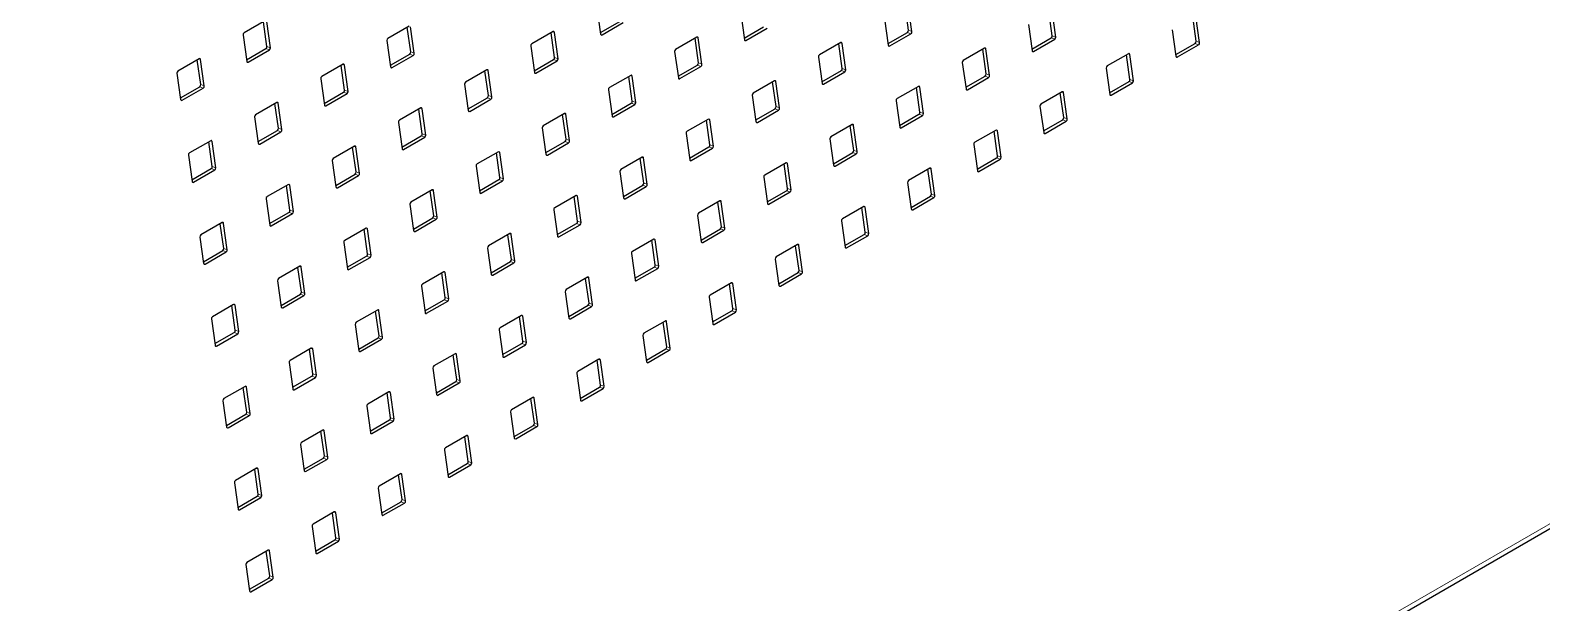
# Model space of a CAD drawing. Header units: millimetres. Extents: x -218071 to -203542, y 15363 to 51382.
# Drawn here: x -216897.22 to -216852, y 51062.13 to 51079.26 of the extents above; entities that cross this region are included whole.
import ezdxf

# ---------------------------------------------------------------- set-up
doc = ezdxf.new("R2010")
doc.units = ezdxf.units.MM
doc.header["$LTSCALE"] = 4
doc.layers.add('TPF-EQUIPEMENT', color=7, linetype='Continuous')

msp = doc.modelspace()

# ---------------------------------------------------------------- linework, layer by layer
at = {"layer": 'TPF-EQUIPEMENT', "color": 7, "linetype": 'Continuous', "lineweight": 25}
for p, q in [((-216938.551, 51014.255), (-216801.231, 51093.509)), ((-216880.265, 51079.93), (-216880.154, 51079.143)), ((-216870.944, 51079.26), (-216871.048, 51079.999)), ((-216870.84, 51079.221), (-216870.95, 51080.008)), ((-216890.186, 51079.549), (-216890.822, 51079.181)), ((-216890.139, 51078.777), (-216890.242, 51079.516)), ((-216890.034, 51078.738), (-216890.145, 51079.525)), ((-216880.161, 51079.191), (-216879.581, 51079.526)), ((-216880.113, 51079.119), (-216879.476, 51079.487)), ((-216875.961, 51079.765), (-216875.85, 51078.978)), ((-216871.657, 51079.6), (-216871.547, 51078.813)), ((-216867.354, 51079.435), (-216867.243, 51078.648)), ((-216866.641, 51079.095), (-216866.744, 51079.834)), ((-216866.536, 51079.056), (-216866.647, 51079.844)), ((-216862.337, 51078.93), (-216862.441, 51079.67)), ((-216862.233, 51078.891), (-216862.343, 51079.679)), ((-216890.852, 51079.117), (-216890.741, 51078.33)), ((-216885.882, 51079.384), (-216886.519, 51079.017)), ((-216885.835, 51078.612), (-216885.939, 51079.351)), ((-216885.73, 51078.573), (-216885.841, 51079.36)), ((-216881.579, 51079.219), (-216882.215, 51078.852)), ((-216881.531, 51078.447), (-216881.635, 51079.186)), ((-216881.427, 51078.408), (-216881.537, 51079.196)), ((-216877.275, 51079.054), (-216877.912, 51078.687)), ((-216877.228, 51078.282), (-216877.331, 51079.022)), ((-216877.123, 51078.243), (-216877.234, 51079.031)), ((-216875.857, 51079.026), (-216875.277, 51079.361)), ((-216875.809, 51078.954), (-216875.173, 51079.322)), ((-216871.554, 51078.861), (-216870.973, 51079.196)), ((-216871.505, 51078.789), (-216870.869, 51079.157)), ((-216867.25, 51078.696), (-216866.67, 51079.031)), ((-216867.202, 51078.624), (-216866.565, 51078.992)), ((-216863.05, 51079.271), (-216862.94, 51078.483)), ((-216890.748, 51078.378), (-216890.168, 51078.713)), ((-216890.7, 51078.306), (-216890.063, 51078.674)), ((-216886.548, 51078.952), (-216886.438, 51078.165)), ((-216886.444, 51078.213), (-216885.864, 51078.548)), ((-216882.244, 51078.787), (-216882.134, 51078)), ((-216877.941, 51078.623), (-216877.83, 51077.835)), ((-216872.972, 51078.889), (-216873.608, 51078.522)), ((-216872.924, 51078.117), (-216873.028, 51078.857)), ((-216872.82, 51078.078), (-216872.93, 51078.866)), ((-216868.668, 51078.724), (-216869.304, 51078.357)), ((-216868.62, 51077.952), (-216868.724, 51078.692)), ((-216868.516, 51077.913), (-216868.627, 51078.701)), ((-216864.364, 51078.559), (-216865.001, 51078.192)), ((-216864.317, 51077.787), (-216864.421, 51078.527)), ((-216864.212, 51077.748), (-216864.323, 51078.536)), ((-216862.946, 51078.531), (-216862.366, 51078.866)), ((-216862.898, 51078.46), (-216862.262, 51078.827)), ((-216892.166, 51078.406), (-216892.802, 51078.039)), ((-216892.118, 51077.634), (-216892.222, 51078.374)), ((-216892.014, 51077.595), (-216892.124, 51078.383)), ((-216887.862, 51078.241), (-216888.499, 51077.874)), ((-216887.815, 51077.469), (-216887.919, 51078.209)), ((-216887.71, 51077.43), (-216887.821, 51078.218)), ((-216886.396, 51078.141), (-216885.76, 51078.509)), ((-216883.559, 51078.076), (-216884.195, 51077.709)), ((-216882.141, 51078.048), (-216881.561, 51078.383)), ((-216882.092, 51077.977), (-216881.456, 51078.344)), ((-216877.837, 51077.883), (-216877.257, 51078.218)), ((-216877.789, 51077.812), (-216877.152, 51078.179)), ((-216873.637, 51078.458), (-216873.527, 51077.67)), ((-216869.334, 51078.293), (-216869.223, 51077.505)), ((-216865.03, 51078.128), (-216864.92, 51077.34)), ((-216892.832, 51077.975), (-216892.721, 51077.187)), ((-216888.528, 51077.81), (-216888.417, 51077.022)), ((-216884.224, 51077.645), (-216884.114, 51076.857)), ((-216883.511, 51077.304), (-216883.615, 51078.044)), ((-216883.407, 51077.265), (-216883.517, 51078.053)), ((-216879.255, 51077.911), (-216879.892, 51077.544)), ((-216879.208, 51077.139), (-216879.311, 51077.879)), ((-216879.103, 51077.1), (-216879.214, 51077.888)), ((-216874.952, 51077.746), (-216875.588, 51077.379)), ((-216874.904, 51076.974), (-216875.008, 51077.714)), ((-216874.8, 51076.935), (-216874.91, 51077.723)), ((-216873.534, 51077.718), (-216872.953, 51078.053)), ((-216873.485, 51077.647), (-216872.849, 51078.014)), ((-216869.23, 51077.553), (-216868.65, 51077.888)), ((-216869.182, 51077.482), (-216868.545, 51077.849)), ((-216864.926, 51077.388), (-216864.346, 51077.723)), ((-216864.878, 51077.317), (-216864.242, 51077.684)), ((-216892.728, 51077.235), (-216892.148, 51077.57)), ((-216892.68, 51077.164), (-216892.043, 51077.531)), ((-216888.424, 51077.07), (-216887.844, 51077.405)), ((-216888.376, 51076.999), (-216887.74, 51077.366)), ((-216884.121, 51076.905), (-216883.54, 51077.24)), ((-216884.072, 51076.834), (-216883.436, 51077.201)), ((-216879.921, 51077.48), (-216879.81, 51076.692)), ((-216875.617, 51077.315), (-216875.507, 51076.527)), ((-216870.648, 51077.582), (-216871.284, 51077.214)), ((-216870.6, 51076.81), (-216870.704, 51077.549)), ((-216870.496, 51076.771), (-216870.606, 51077.558)), ((-216866.344, 51077.417), (-216866.981, 51077.049)), ((-216866.297, 51076.645), (-216866.401, 51077.384)), ((-216866.192, 51076.606), (-216866.303, 51077.393)), ((-216889.842, 51077.098), (-216890.479, 51076.731)), ((-216889.795, 51076.327), (-216889.898, 51077.066)), ((-216889.69, 51076.288), (-216889.801, 51077.075)), ((-216885.539, 51076.934), (-216886.175, 51076.566)), ((-216885.491, 51076.162), (-216885.595, 51076.901)), ((-216885.387, 51076.123), (-216885.497, 51076.91)), ((-216881.235, 51076.769), (-216881.871, 51076.401)), ((-216881.188, 51075.997), (-216881.291, 51076.736)), ((-216881.083, 51075.958), (-216881.194, 51076.745)), ((-216879.817, 51076.74), (-216879.237, 51077.075)), ((-216879.769, 51076.669), (-216879.132, 51077.036)), ((-216875.513, 51076.575), (-216874.933, 51076.91)), ((-216875.465, 51076.504), (-216874.829, 51076.871)), ((-216871.314, 51077.15), (-216871.203, 51076.362)), ((-216871.21, 51076.411), (-216870.63, 51076.745)), ((-216871.162, 51076.339), (-216870.525, 51076.706)), ((-216867.01, 51076.985), (-216866.899, 51076.198)), ((-216890.508, 51076.667), (-216890.397, 51075.879)), ((-216890.404, 51075.928), (-216889.824, 51076.262)), ((-216886.204, 51076.502), (-216886.094, 51075.714)), ((-216881.901, 51076.337), (-216881.79, 51075.55)), ((-216876.931, 51076.604), (-216877.568, 51076.236)), ((-216876.884, 51075.832), (-216876.988, 51076.571)), ((-216876.779, 51075.793), (-216876.89, 51076.58)), ((-216872.628, 51076.439), (-216873.264, 51076.072)), ((-216872.58, 51075.667), (-216872.684, 51076.406)), ((-216872.476, 51075.628), (-216872.586, 51076.415)), ((-216868.324, 51076.274), (-216868.961, 51075.907)), ((-216866.906, 51076.246), (-216866.326, 51076.581)), ((-216866.858, 51076.174), (-216866.222, 51076.542)), ((-216891.822, 51075.956), (-216892.459, 51075.588)), ((-216891.775, 51075.184), (-216891.878, 51075.923)), ((-216891.67, 51075.145), (-216891.781, 51075.932)), ((-216890.356, 51075.856), (-216889.719, 51076.223)), ((-216886.101, 51075.763), (-216885.52, 51076.097)), ((-216886.052, 51075.691), (-216885.416, 51076.058)), ((-216881.797, 51075.598), (-216881.217, 51075.933)), ((-216881.749, 51075.526), (-216881.112, 51075.894)), ((-216877.597, 51076.172), (-216877.487, 51075.385)), ((-216873.293, 51076.007), (-216873.183, 51075.22)), ((-216868.99, 51075.842), (-216868.879, 51075.055)), ((-216868.277, 51075.502), (-216868.38, 51076.241)), ((-216868.172, 51075.463), (-216868.283, 51076.251)), ((-216892.488, 51075.524), (-216892.377, 51074.737)), ((-216888.184, 51075.359), (-216888.074, 51074.572)), ((-216887.519, 51075.791), (-216888.155, 51075.424)), ((-216887.471, 51075.019), (-216887.575, 51075.758)), ((-216887.367, 51074.98), (-216887.477, 51075.767)), ((-216883.215, 51075.626), (-216883.851, 51075.259)), ((-216883.167, 51074.854), (-216883.271, 51075.594)), ((-216883.063, 51074.815), (-216883.173, 51075.603)), ((-216878.911, 51075.461), (-216879.548, 51075.094)), ((-216878.864, 51074.689), (-216878.968, 51075.429)), ((-216878.759, 51074.65), (-216878.87, 51075.438)), ((-216877.493, 51075.433), (-216876.913, 51075.768)), ((-216877.445, 51075.361), (-216876.809, 51075.729)), ((-216873.19, 51075.268), (-216872.61, 51075.603)), ((-216873.141, 51075.196), (-216872.505, 51075.564)), ((-216868.886, 51075.103), (-216868.306, 51075.438)), ((-216868.838, 51075.032), (-216868.201, 51075.399)), ((-216892.384, 51074.785), (-216891.804, 51075.12)), ((-216892.336, 51074.713), (-216891.699, 51075.081)), ((-216888.08, 51074.62), (-216887.5, 51074.955)), ((-216888.032, 51074.548), (-216887.396, 51074.916)), ((-216883.881, 51075.194), (-216883.77, 51074.407)), ((-216879.577, 51075.03), (-216879.466, 51074.242)), ((-216874.608, 51075.296), (-216875.244, 51074.929)), ((-216874.56, 51074.524), (-216874.664, 51075.264)), ((-216874.456, 51074.485), (-216874.566, 51075.273)), ((-216870.304, 51075.131), (-216870.941, 51074.764)), ((-216870.257, 51074.359), (-216870.36, 51075.099)), ((-216870.152, 51074.32), (-216870.263, 51075.108)), ((-216889.498, 51074.648), (-216890.135, 51074.281)), ((-216889.451, 51073.876), (-216889.555, 51074.616)), ((-216889.346, 51073.837), (-216889.457, 51074.625)), ((-216885.195, 51074.483), (-216885.831, 51074.116)), ((-216885.147, 51073.711), (-216885.251, 51074.451)), ((-216885.043, 51073.672), (-216885.153, 51074.46)), ((-216883.777, 51074.455), (-216883.197, 51074.79)), ((-216883.729, 51074.384), (-216883.092, 51074.751)), ((-216879.473, 51074.29), (-216878.893, 51074.625)), ((-216879.425, 51074.219), (-216878.789, 51074.586)), ((-216875.273, 51074.865), (-216875.163, 51074.077)), ((-216875.17, 51074.125), (-216874.589, 51074.46)), ((-216870.97, 51074.7), (-216870.859, 51073.912)), ((-216890.164, 51074.217), (-216890.054, 51073.429)), ((-216885.86, 51074.052), (-216885.75, 51073.264)), ((-216880.891, 51074.318), (-216881.528, 51073.951)), ((-216880.844, 51073.546), (-216880.947, 51074.286)), ((-216880.739, 51073.507), (-216880.85, 51074.295)), ((-216876.588, 51074.153), (-216877.224, 51073.786)), ((-216876.54, 51073.382), (-216876.644, 51074.121)), ((-216876.436, 51073.343), (-216876.546, 51074.13)), ((-216875.121, 51074.054), (-216874.485, 51074.421)), ((-216870.866, 51073.96), (-216870.286, 51074.295)), ((-216870.818, 51073.889), (-216870.181, 51074.256)), ((-216890.06, 51073.477), (-216889.48, 51073.812)), ((-216890.012, 51073.406), (-216889.376, 51073.773)), ((-216885.757, 51073.312), (-216885.177, 51073.647)), ((-216885.708, 51073.241), (-216885.072, 51073.608)), ((-216881.557, 51073.887), (-216881.446, 51073.099)), ((-216877.253, 51073.722), (-216877.143, 51072.934)), ((-216872.95, 51073.557), (-216872.839, 51072.769)), ((-216872.284, 51073.989), (-216872.92, 51073.621)), ((-216872.236, 51073.217), (-216872.34, 51073.956)), ((-216872.132, 51073.178), (-216872.243, 51073.965)), ((-216891.478, 51073.505), (-216892.115, 51073.138)), ((-216891.431, 51072.734), (-216891.535, 51073.473)), ((-216891.326, 51072.695), (-216891.437, 51073.482)), ((-216887.175, 51073.341), (-216887.811, 51072.973)), ((-216887.127, 51072.569), (-216887.231, 51073.308)), ((-216887.023, 51072.53), (-216887.133, 51073.317)), ((-216882.871, 51073.176), (-216883.508, 51072.808)), ((-216882.824, 51072.404), (-216882.927, 51073.143)), ((-216882.719, 51072.365), (-216882.83, 51073.152)), ((-216881.453, 51073.147), (-216880.873, 51073.482)), ((-216881.405, 51073.076), (-216880.768, 51073.443)), ((-216877.149, 51072.983), (-216876.569, 51073.317)), ((-216877.101, 51072.911), (-216876.465, 51073.278)), ((-216872.846, 51072.818), (-216872.266, 51073.152)), ((-216872.798, 51072.746), (-216872.161, 51073.113)), ((-216892.144, 51073.074), (-216892.033, 51072.286)), ((-216892.04, 51072.335), (-216891.46, 51072.669)), ((-216887.84, 51072.909), (-216887.73, 51072.122)), ((-216883.537, 51072.744), (-216883.426, 51071.957)), ((-216878.568, 51073.011), (-216879.204, 51072.643)), ((-216878.52, 51072.239), (-216878.624, 51072.978)), ((-216878.416, 51072.2), (-216878.526, 51072.987)), ((-216874.264, 51072.846), (-216874.9, 51072.479)), ((-216874.216, 51072.074), (-216874.32, 51072.813)), ((-216874.112, 51072.035), (-216874.222, 51072.822)), ((-216891.992, 51072.263), (-216891.356, 51072.63)), ((-216889.155, 51072.198), (-216889.791, 51071.831)), ((-216887.737, 51072.17), (-216887.156, 51072.504)), ((-216887.688, 51072.098), (-216887.052, 51072.465)), ((-216883.433, 51072.005), (-216882.853, 51072.34)), ((-216883.385, 51071.933), (-216882.748, 51072.301)), ((-216879.233, 51072.579), (-216879.123, 51071.792)), ((-216874.93, 51072.414), (-216874.819, 51071.627)), ((-216889.82, 51071.766), (-216889.71, 51070.979)), ((-216889.107, 51071.426), (-216889.211, 51072.165)), ((-216889.003, 51071.387), (-216889.113, 51072.175)), ((-216884.851, 51072.033), (-216885.487, 51071.666)), ((-216884.803, 51071.261), (-216884.907, 51072.001)), ((-216884.699, 51071.222), (-216884.81, 51072.01)), ((-216880.547, 51071.868), (-216881.184, 51071.501)), ((-216880.5, 51071.096), (-216880.604, 51071.836)), ((-216880.395, 51071.057), (-216880.506, 51071.845)), ((-216879.129, 51071.84), (-216878.549, 51072.175)), ((-216879.081, 51071.768), (-216878.445, 51072.136)), ((-216874.826, 51071.675), (-216874.246, 51072.01)), ((-216874.778, 51071.603), (-216874.141, 51071.971)), ((-216889.717, 51071.027), (-216889.136, 51071.362)), ((-216889.668, 51070.955), (-216889.032, 51071.323)), ((-216885.517, 51071.602), (-216885.406, 51070.814)), ((-216881.213, 51071.437), (-216881.103, 51070.649)), ((-216876.244, 51071.703), (-216876.88, 51071.336)), ((-216876.196, 51070.931), (-216876.3, 51071.671)), ((-216876.092, 51070.892), (-216876.202, 51071.68)), ((-216891.135, 51071.055), (-216891.771, 51070.688)), ((-216891.087, 51070.283), (-216891.191, 51071.023)), ((-216890.983, 51070.244), (-216891.093, 51071.032)), ((-216886.831, 51070.89), (-216887.467, 51070.523)), ((-216886.783, 51070.118), (-216886.887, 51070.858)), ((-216886.679, 51070.079), (-216886.789, 51070.867)), ((-216885.413, 51070.862), (-216884.833, 51071.197)), ((-216885.365, 51070.791), (-216884.728, 51071.158)), ((-216881.109, 51070.697), (-216880.529, 51071.032)), ((-216881.061, 51070.626), (-216880.425, 51070.993)), ((-216876.909, 51071.272), (-216876.799, 51070.484)), ((-216876.806, 51070.532), (-216876.226, 51070.867)), ((-216876.757, 51070.461), (-216876.121, 51070.828)), ((-216891.8, 51070.624), (-216891.69, 51069.836)), ((-216887.497, 51070.459), (-216887.386, 51069.671)), ((-216882.527, 51070.725), (-216883.164, 51070.358)), ((-216882.48, 51069.953), (-216882.584, 51070.693)), ((-216882.375, 51069.914), (-216882.486, 51070.702)), ((-216878.224, 51070.56), (-216878.86, 51070.193)), ((-216878.176, 51069.789), (-216878.28, 51070.528)), ((-216878.072, 51069.75), (-216878.182, 51070.537)), ((-216891.696, 51069.884), (-216891.116, 51070.219)), ((-216891.648, 51069.813), (-216891.012, 51070.18)), ((-216887.393, 51069.719), (-216886.813, 51070.054)), ((-216887.345, 51069.648), (-216886.708, 51070.015)), ((-216883.193, 51070.294), (-216883.082, 51069.506)), ((-216878.889, 51070.129), (-216878.779, 51069.341)), ((-216888.811, 51069.748), (-216889.447, 51069.38)), ((-216888.763, 51068.976), (-216888.867, 51069.715)), ((-216888.659, 51068.937), (-216888.769, 51069.724)), ((-216884.507, 51069.583), (-216885.144, 51069.215)), ((-216884.46, 51068.811), (-216884.563, 51069.55)), ((-216884.355, 51068.772), (-216884.466, 51069.559)), ((-216883.089, 51069.554), (-216882.509, 51069.889)), ((-216883.041, 51069.483), (-216882.405, 51069.85)), ((-216878.786, 51069.39), (-216878.205, 51069.724)), ((-216878.737, 51069.318), (-216878.101, 51069.685)), ((-216889.476, 51069.316), (-216889.366, 51068.529)), ((-216885.173, 51069.151), (-216885.062, 51068.364)), ((-216880.204, 51069.418), (-216880.84, 51069.05)), ((-216880.156, 51068.646), (-216880.26, 51069.385)), ((-216880.052, 51068.607), (-216880.162, 51069.394)), ((-216890.791, 51068.605), (-216891.427, 51068.238)), ((-216890.743, 51067.833), (-216890.847, 51068.572)), ((-216890.639, 51067.794), (-216890.749, 51068.582)), ((-216889.373, 51068.577), (-216888.793, 51068.912)), ((-216889.324, 51068.505), (-216888.688, 51068.872)), ((-216885.069, 51068.412), (-216884.489, 51068.747)), ((-216885.021, 51068.34), (-216884.384, 51068.708)), ((-216880.869, 51068.986), (-216880.759, 51068.199)), ((-216880.765, 51068.247), (-216880.185, 51068.582)), ((-216891.456, 51068.173), (-216891.346, 51067.386)), ((-216886.487, 51068.44), (-216887.124, 51068.073)), ((-216886.44, 51067.668), (-216886.543, 51068.408)), ((-216886.335, 51067.629), (-216886.446, 51068.417)), ((-216882.184, 51068.275), (-216882.82, 51067.908)), ((-216882.136, 51067.503), (-216882.24, 51068.243)), ((-216882.032, 51067.464), (-216882.142, 51068.252)), ((-216880.717, 51068.175), (-216880.081, 51068.543)), ((-216891.353, 51067.434), (-216890.772, 51067.769)), ((-216891.304, 51067.363), (-216890.668, 51067.73)), ((-216887.153, 51068.009), (-216887.042, 51067.221)), ((-216882.849, 51067.844), (-216882.739, 51067.056)), ((-216888.467, 51067.297), (-216889.103, 51066.93)), ((-216888.419, 51066.525), (-216888.523, 51067.265)), ((-216888.315, 51066.486), (-216888.426, 51067.274)), ((-216887.049, 51067.269), (-216886.469, 51067.604)), ((-216887.001, 51067.198), (-216886.364, 51067.565)), ((-216882.745, 51067.104), (-216882.165, 51067.439)), ((-216882.697, 51067.033), (-216882.061, 51067.4)), ((-216889.133, 51066.866), (-216889.022, 51066.078)), ((-216884.163, 51067.132), (-216884.8, 51066.765)), ((-216884.116, 51066.36), (-216884.22, 51067.1)), ((-216884.011, 51066.321), (-216884.122, 51067.109)), ((-216889.029, 51066.126), (-216888.449, 51066.461)), ((-216888.981, 51066.055), (-216888.344, 51066.422)), ((-216884.829, 51066.701), (-216884.719, 51065.913)), ((-216890.447, 51066.155), (-216891.083, 51065.787)), ((-216890.399, 51065.383), (-216890.503, 51066.122)), ((-216890.295, 51065.344), (-216890.405, 51066.131)), ((-216886.143, 51065.99), (-216886.78, 51065.622)), ((-216886.096, 51065.218), (-216886.2, 51065.957)), ((-216885.991, 51065.179), (-216886.102, 51065.966)), ((-216884.725, 51065.961), (-216884.145, 51066.296)), ((-216884.677, 51065.89), (-216884.041, 51066.257)), ((-216891.113, 51065.723), (-216891.002, 51064.936)), ((-216886.809, 51065.558), (-216886.698, 51064.771)), ((-216891.009, 51064.984), (-216890.429, 51065.319)), ((-216890.961, 51064.912), (-216890.324, 51065.28)), ((-216886.705, 51064.819), (-216886.125, 51065.154)), ((-216886.657, 51064.747), (-216886.021, 51065.115)), ((-216888.123, 51064.847), (-216888.76, 51064.48)), ((-216888.076, 51064.075), (-216888.179, 51064.815)), ((-216887.971, 51064.036), (-216888.082, 51064.824)), ((-216888.789, 51064.416), (-216888.678, 51063.628)), ((-216890.103, 51063.704), (-216890.74, 51063.337)), ((-216890.056, 51062.932), (-216890.159, 51063.672)), ((-216889.951, 51062.893), (-216890.062, 51063.681)), ((-216888.685, 51063.676), (-216888.105, 51064.011)), ((-216888.637, 51063.605), (-216888, 51063.972)), ((-216890.769, 51063.273), (-216890.658, 51062.485)), ((-216890.665, 51062.533), (-216890.085, 51062.868)), ((-216890.617, 51062.462), (-216889.98, 51062.829))]:
    msp.add_line(p, q, dxfattribs=at)
at = {"layer": 'TPF-EQUIPEMENT', "color": 8, "linetype": 'Continuous', "lineweight": 18}
for p, q in [((-216938.492, 51014.437), (-216801.172, 51093.691)), ((-216881.587, 51079.214), (-216881.537, 51079.196)), ((-216880.152, 51079.134), (-216880.113, 51079.119)), ((-216877.284, 51079.049), (-216877.234, 51079.031)), ((-216875.848, 51078.969), (-216875.809, 51078.954)), ((-216870.973, 51079.196), (-216870.869, 51079.157)), ((-216870.944, 51079.26), (-216870.84, 51079.221)), ((-216866.67, 51079.031), (-216866.565, 51078.992)), ((-216866.641, 51079.095), (-216866.536, 51079.056)), ((-216890.168, 51078.713), (-216890.063, 51078.674)), ((-216890.139, 51078.777), (-216890.034, 51078.738)), ((-216885.864, 51078.548), (-216885.76, 51078.509)), ((-216885.835, 51078.612), (-216885.73, 51078.573)), ((-216872.98, 51078.884), (-216872.93, 51078.866)), ((-216871.545, 51078.804), (-216871.505, 51078.789)), ((-216868.676, 51078.719), (-216868.627, 51078.701)), ((-216867.241, 51078.639), (-216867.202, 51078.624)), ((-216864.373, 51078.555), (-216864.323, 51078.536)), ((-216862.366, 51078.866), (-216862.262, 51078.827)), ((-216862.337, 51078.93), (-216862.233, 51078.891)), ((-216892.174, 51078.401), (-216892.124, 51078.383)), ((-216890.739, 51078.321), (-216890.7, 51078.306)), ((-216887.871, 51078.236), (-216887.821, 51078.218)), ((-216886.436, 51078.156), (-216886.396, 51078.141)), ((-216883.567, 51078.071), (-216883.517, 51078.053)), ((-216881.561, 51078.383), (-216881.456, 51078.344)), ((-216881.531, 51078.447), (-216881.427, 51078.408)), ((-216877.257, 51078.218), (-216877.152, 51078.179)), ((-216877.228, 51078.282), (-216877.123, 51078.243)), ((-216872.924, 51078.117), (-216872.82, 51078.078)), ((-216862.938, 51078.474), (-216862.898, 51078.46)), ((-216892.118, 51077.634), (-216892.014, 51077.595)), ((-216882.132, 51077.991), (-216882.092, 51077.977)), ((-216879.263, 51077.907), (-216879.214, 51077.888)), ((-216877.828, 51077.826), (-216877.789, 51077.812)), ((-216874.96, 51077.742), (-216874.91, 51077.723)), ((-216873.525, 51077.661), (-216873.485, 51077.647)), ((-216872.953, 51078.053), (-216872.849, 51078.014)), ((-216868.65, 51077.888), (-216868.545, 51077.849)), ((-216868.62, 51077.952), (-216868.516, 51077.913)), ((-216864.346, 51077.723), (-216864.242, 51077.684)), ((-216864.317, 51077.787), (-216864.212, 51077.748)), ((-216892.719, 51077.178), (-216892.68, 51077.164)), ((-216892.148, 51077.57), (-216892.043, 51077.531)), ((-216887.844, 51077.405), (-216887.74, 51077.366)), ((-216887.815, 51077.469), (-216887.71, 51077.43)), ((-216883.54, 51077.24), (-216883.436, 51077.201)), ((-216883.511, 51077.304), (-216883.407, 51077.265)), ((-216870.656, 51077.577), (-216870.606, 51077.558)), ((-216869.221, 51077.497), (-216869.182, 51077.482)), ((-216866.353, 51077.412), (-216866.303, 51077.393)), ((-216864.918, 51077.332), (-216864.878, 51077.317)), ((-216889.851, 51077.094), (-216889.801, 51077.075)), ((-216888.415, 51077.013), (-216888.376, 51076.999)), ((-216885.547, 51076.929), (-216885.497, 51076.91)), ((-216884.112, 51076.849), (-216884.072, 51076.834)), ((-216881.243, 51076.764), (-216881.194, 51076.745)), ((-216879.237, 51077.075), (-216879.132, 51077.036)), ((-216879.208, 51077.139), (-216879.103, 51077.1)), ((-216874.933, 51076.91), (-216874.829, 51076.871)), ((-216874.904, 51076.974), (-216874.8, 51076.935)), ((-216870.63, 51076.745), (-216870.525, 51076.706)), ((-216870.6, 51076.81), (-216870.496, 51076.771)), ((-216889.824, 51076.262), (-216889.719, 51076.223)), ((-216889.795, 51076.327), (-216889.69, 51076.288)), ((-216879.808, 51076.684), (-216879.769, 51076.669)), ((-216876.94, 51076.599), (-216876.89, 51076.58)), ((-216875.505, 51076.519), (-216875.465, 51076.504)), ((-216872.636, 51076.434), (-216872.586, 51076.415)), ((-216871.201, 51076.354), (-216871.162, 51076.339)), ((-216868.333, 51076.269), (-216868.283, 51076.251)), ((-216866.326, 51076.581), (-216866.222, 51076.542)), ((-216866.297, 51076.645), (-216866.192, 51076.606)), ((-216891.83, 51075.951), (-216891.781, 51075.932)), ((-216890.395, 51075.871), (-216890.356, 51075.856)), ((-216885.52, 51076.097), (-216885.416, 51076.058)), ((-216885.491, 51076.162), (-216885.387, 51076.123)), ((-216881.217, 51075.933), (-216881.112, 51075.894)), ((-216881.188, 51075.997), (-216881.083, 51075.958)), ((-216876.884, 51075.832), (-216876.779, 51075.793)), ((-216866.897, 51076.189), (-216866.858, 51076.174)), ((-216887.527, 51075.786), (-216887.477, 51075.767)), ((-216886.092, 51075.706), (-216886.052, 51075.691)), ((-216883.223, 51075.621), (-216883.173, 51075.603)), ((-216881.788, 51075.541), (-216881.749, 51075.526)), ((-216878.92, 51075.456), (-216878.87, 51075.438)), ((-216877.485, 51075.376), (-216877.445, 51075.361)), ((-216876.913, 51075.768), (-216876.809, 51075.729)), ((-216872.61, 51075.603), (-216872.505, 51075.564)), ((-216872.58, 51075.667), (-216872.476, 51075.628)), ((-216868.306, 51075.438), (-216868.201, 51075.399)), ((-216868.277, 51075.502), (-216868.172, 51075.463)), ((-216891.804, 51075.12), (-216891.699, 51075.081)), ((-216891.775, 51075.184), (-216891.67, 51075.145)), ((-216887.5, 51074.955), (-216887.396, 51074.916)), ((-216887.471, 51075.019), (-216887.367, 51074.98)), ((-216874.616, 51075.291), (-216874.566, 51075.273)), ((-216873.181, 51075.211), (-216873.141, 51075.196)), ((-216870.312, 51075.126), (-216870.263, 51075.108)), ((-216868.877, 51075.046), (-216868.838, 51075.032)), ((-216892.375, 51074.728), (-216892.336, 51074.713)), ((-216889.507, 51074.643), (-216889.457, 51074.625)), ((-216888.072, 51074.563), (-216888.032, 51074.548)), ((-216885.203, 51074.478), (-216885.153, 51074.46)), ((-216883.197, 51074.79), (-216883.092, 51074.751)), ((-216883.167, 51074.854), (-216883.063, 51074.815)), ((-216878.893, 51074.625), (-216878.789, 51074.586)), ((-216878.864, 51074.689), (-216878.759, 51074.65)), ((-216874.589, 51074.46), (-216874.485, 51074.421)), ((-216874.56, 51074.524), (-216874.456, 51074.485)), ((-216883.768, 51074.398), (-216883.729, 51074.384)), ((-216880.9, 51074.314), (-216880.85, 51074.295)), ((-216879.464, 51074.233), (-216879.425, 51074.219)), ((-216876.596, 51074.149), (-216876.546, 51074.13)), ((-216875.161, 51074.068), (-216875.121, 51074.054)), ((-216870.286, 51074.295), (-216870.181, 51074.256)), ((-216870.257, 51074.359), (-216870.152, 51074.32)), ((-216889.48, 51073.812), (-216889.376, 51073.773)), ((-216889.451, 51073.876), (-216889.346, 51073.837)), ((-216885.177, 51073.647), (-216885.072, 51073.608)), ((-216885.147, 51073.711), (-216885.043, 51073.672)), ((-216880.844, 51073.546), (-216880.739, 51073.507)), ((-216872.292, 51073.984), (-216872.243, 51073.965)), ((-216870.857, 51073.904), (-216870.818, 51073.889)), ((-216891.487, 51073.501), (-216891.437, 51073.482)), ((-216890.052, 51073.421), (-216890.012, 51073.406)), ((-216887.183, 51073.336), (-216887.133, 51073.317)), ((-216885.748, 51073.256), (-216885.708, 51073.241)), ((-216882.879, 51073.171), (-216882.83, 51073.152)), ((-216881.444, 51073.091), (-216881.405, 51073.076)), ((-216880.873, 51073.482), (-216880.768, 51073.443)), ((-216876.569, 51073.317), (-216876.465, 51073.278)), ((-216876.54, 51073.382), (-216876.436, 51073.343)), ((-216872.266, 51073.152), (-216872.161, 51073.113)), ((-216872.236, 51073.217), (-216872.132, 51073.178)), ((-216891.46, 51072.669), (-216891.356, 51072.63)), ((-216891.431, 51072.734), (-216891.326, 51072.695)), ((-216878.576, 51073.006), (-216878.526, 51072.987)), ((-216877.141, 51072.926), (-216877.101, 51072.911)), ((-216874.272, 51072.841), (-216874.222, 51072.822)), ((-216872.837, 51072.761), (-216872.798, 51072.746)), ((-216892.031, 51072.278), (-216891.992, 51072.263)), ((-216889.163, 51072.193), (-216889.113, 51072.175)), ((-216887.156, 51072.504), (-216887.052, 51072.465)), ((-216887.127, 51072.569), (-216887.023, 51072.53)), ((-216882.853, 51072.34), (-216882.748, 51072.301)), ((-216882.824, 51072.404), (-216882.719, 51072.365)), ((-216878.52, 51072.239), (-216878.416, 51072.2)), ((-216887.728, 51072.113), (-216887.688, 51072.098)), ((-216884.859, 51072.028), (-216884.81, 51072.01)), ((-216883.424, 51071.948), (-216883.385, 51071.933)), ((-216880.556, 51071.863), (-216880.506, 51071.845)), ((-216879.121, 51071.783), (-216879.081, 51071.768)), ((-216878.549, 51072.175), (-216878.445, 51072.136)), ((-216874.246, 51072.01), (-216874.141, 51071.971)), ((-216874.216, 51072.074), (-216874.112, 51072.035)), ((-216889.136, 51071.362), (-216889.032, 51071.323)), ((-216889.107, 51071.426), (-216889.003, 51071.387)), ((-216876.252, 51071.698), (-216876.202, 51071.68)), ((-216874.817, 51071.618), (-216874.778, 51071.603)), ((-216891.143, 51071.05), (-216891.093, 51071.032)), ((-216889.708, 51070.97), (-216889.668, 51070.955)), ((-216886.839, 51070.886), (-216886.789, 51070.867)), ((-216884.833, 51071.197), (-216884.728, 51071.158)), ((-216884.803, 51071.261), (-216884.699, 51071.222)), ((-216880.529, 51071.032), (-216880.425, 51070.993)), ((-216880.5, 51071.096), (-216880.395, 51071.057)), ((-216876.226, 51070.867), (-216876.121, 51070.828)), ((-216876.196, 51070.931), (-216876.092, 51070.892)), ((-216885.404, 51070.805), (-216885.365, 51070.791)), ((-216882.536, 51070.721), (-216882.486, 51070.702)), ((-216881.101, 51070.64), (-216881.061, 51070.626)), ((-216878.232, 51070.556), (-216878.182, 51070.537)), ((-216876.797, 51070.476), (-216876.757, 51070.461)), ((-216891.116, 51070.219), (-216891.012, 51070.18)), ((-216891.087, 51070.283), (-216890.983, 51070.244)), ((-216886.813, 51070.054), (-216886.708, 51070.015)), ((-216886.783, 51070.118), (-216886.679, 51070.079)), ((-216882.48, 51069.953), (-216882.375, 51069.914)), ((-216891.688, 51069.828), (-216891.648, 51069.813)), ((-216888.819, 51069.743), (-216888.769, 51069.724)), ((-216887.384, 51069.663), (-216887.345, 51069.648)), ((-216884.515, 51069.578), (-216884.466, 51069.559)), ((-216883.08, 51069.498), (-216883.041, 51069.483)), ((-216882.509, 51069.889), (-216882.405, 51069.85)), ((-216878.205, 51069.724), (-216878.101, 51069.685)), ((-216878.176, 51069.789), (-216878.072, 51069.75)), ((-216880.212, 51069.413), (-216880.162, 51069.394)), ((-216878.777, 51069.333), (-216878.737, 51069.318)), ((-216890.799, 51068.6), (-216890.749, 51068.582)), ((-216888.793, 51068.912), (-216888.688, 51068.872)), ((-216888.763, 51068.976), (-216888.659, 51068.937)), ((-216884.489, 51068.747), (-216884.384, 51068.708)), ((-216884.46, 51068.811), (-216884.355, 51068.772)), ((-216880.185, 51068.582), (-216880.081, 51068.543)), ((-216880.156, 51068.646), (-216880.052, 51068.607)), ((-216889.364, 51068.52), (-216889.324, 51068.505)), ((-216886.495, 51068.435), (-216886.446, 51068.417)), ((-216885.06, 51068.355), (-216885.021, 51068.34)), ((-216882.192, 51068.27), (-216882.142, 51068.252)), ((-216880.757, 51068.19), (-216880.717, 51068.175)), ((-216890.772, 51067.769), (-216890.668, 51067.73)), ((-216890.743, 51067.833), (-216890.639, 51067.794)), ((-216886.44, 51067.668), (-216886.335, 51067.629)), ((-216891.344, 51067.377), (-216891.304, 51067.363)), ((-216888.475, 51067.293), (-216888.426, 51067.274)), ((-216887.04, 51067.212), (-216887.001, 51067.198)), ((-216886.469, 51067.604), (-216886.364, 51067.565)), ((-216882.165, 51067.439), (-216882.061, 51067.4)), ((-216882.136, 51067.503), (-216882.032, 51067.464)), ((-216884.172, 51067.128), (-216884.122, 51067.109)), ((-216882.737, 51067.047), (-216882.697, 51067.033)), ((-216888.449, 51066.461), (-216888.344, 51066.422)), ((-216888.419, 51066.525), (-216888.315, 51066.486)), ((-216884.116, 51066.36), (-216884.011, 51066.321)), ((-216890.455, 51066.15), (-216890.405, 51066.131)), ((-216889.02, 51066.07), (-216888.981, 51066.055)), ((-216886.152, 51065.985), (-216886.102, 51065.966)), ((-216884.717, 51065.905), (-216884.677, 51065.89)), ((-216884.145, 51066.296), (-216884.041, 51066.257)), ((-216890.429, 51065.319), (-216890.324, 51065.28)), ((-216890.399, 51065.383), (-216890.295, 51065.344)), ((-216886.125, 51065.154), (-216886.021, 51065.115)), ((-216886.096, 51065.218), (-216885.991, 51065.179)), ((-216891, 51064.927), (-216890.961, 51064.912)), ((-216888.131, 51064.842), (-216888.082, 51064.824)), ((-216886.696, 51064.762), (-216886.657, 51064.747)), ((-216888.076, 51064.075), (-216887.971, 51064.036)), ((-216890.111, 51063.7), (-216890.062, 51063.681)), ((-216888.676, 51063.619), (-216888.637, 51063.605)), ((-216888.105, 51064.011), (-216888, 51063.972)), ((-216890.085, 51062.868), (-216889.98, 51062.829)), ((-216890.056, 51062.932), (-216889.951, 51062.893)), ((-216890.656, 51062.477), (-216890.617, 51062.462))]:
    msp.add_line(p, q, dxfattribs=at)
at = {"layer": 'TPF-EQUIPEMENT', "color": 7, "linetype": 'Continuous', "lineweight": 25}
for centre, radius, start, end in [((-216890.785, 51079.126), 0.0672, 123.9011, 187.1338), ((-216886.481, 51078.961), 0.0672, 123.9011, 187.1338), ((-216881.564, 51079.196), 0.027, 358.9775, 122.2879), ((-216880.127, 51079.142), 0.027, 178.9775, 302.2879), ((-216877.261, 51079.031), 0.027, 358.9775, 122.2879), ((-216875.823, 51078.977), 0.027, 178.9775, 302.2879), ((-216871.011, 51079.252), 0.0672, 303.9011, 7.1338), ((-216870.906, 51079.213), 0.0672, 303.9011, 7.1338), ((-216866.707, 51079.087), 0.0672, 303.9011, 7.1338), ((-216866.603, 51079.048), 0.0672, 303.9011, 7.1338), ((-216890.205, 51078.768), 0.0672, 303.9011, 7.1338), ((-216890.101, 51078.729), 0.0672, 303.9011, 7.1338), ((-216885.902, 51078.604), 0.0672, 303.9011, 7.1338), ((-216885.797, 51078.565), 0.0672, 303.9011, 7.1338), ((-216882.178, 51078.796), 0.0672, 123.9011, 187.1338), ((-216877.874, 51078.631), 0.0672, 123.9011, 187.1338), ((-216873.571, 51078.466), 0.0672, 123.9011, 187.1338), ((-216872.957, 51078.866), 0.027, 358.9775, 122.2879), ((-216871.52, 51078.812), 0.027, 178.9775, 302.2879), ((-216868.654, 51078.701), 0.027, 358.9775, 122.2879), ((-216867.216, 51078.647), 0.027, 178.9775, 302.2879), ((-216864.35, 51078.536), 0.027, 358.9775, 122.2879), ((-216862.404, 51078.922), 0.0672, 303.9011, 7.1338), ((-216862.299, 51078.883), 0.0672, 303.9011, 7.1338), ((-216892.152, 51078.383), 0.027, 358.9775, 122.2879), ((-216890.714, 51078.329), 0.027, 178.9775, 302.2879), ((-216887.848, 51078.218), 0.027, 358.9775, 122.2879), ((-216886.411, 51078.164), 0.027, 178.9775, 302.2879), ((-216883.544, 51078.053), 0.027, 358.9775, 122.2879), ((-216881.598, 51078.439), 0.0672, 303.9011, 7.1338), ((-216881.494, 51078.4), 0.0672, 303.9011, 7.1338), ((-216877.294, 51078.274), 0.0672, 303.9011, 7.1338), ((-216877.19, 51078.235), 0.0672, 303.9011, 7.1338), ((-216872.991, 51078.109), 0.0672, 303.9011, 7.1338), ((-216872.886, 51078.07), 0.0672, 303.9011, 7.1338), ((-216869.267, 51078.301), 0.0672, 123.9011, 187.1338), ((-216864.963, 51078.136), 0.0672, 123.9011, 187.1338), ((-216862.913, 51078.482), 0.027, 178.9775, 302.2879), ((-216892.765, 51077.983), 0.0672, 123.9011, 187.1338), ((-216892.185, 51077.626), 0.0672, 303.9011, 7.1338), ((-216888.461, 51077.818), 0.0672, 123.9011, 187.1338), ((-216884.158, 51077.653), 0.0672, 123.9011, 187.1338), ((-216882.107, 51077.999), 0.027, 178.9775, 302.2879), ((-216879.241, 51077.888), 0.027, 358.9775, 122.2879), ((-216877.803, 51077.834), 0.027, 178.9775, 302.2879), ((-216874.937, 51077.724), 0.027, 358.9775, 122.2879), ((-216873.5, 51077.67), 0.027, 178.9775, 302.2879), ((-216868.687, 51077.944), 0.0672, 303.9011, 7.1338), ((-216868.583, 51077.905), 0.0672, 303.9011, 7.1338), ((-216864.384, 51077.779), 0.0672, 303.9011, 7.1338), ((-216864.279, 51077.74), 0.0672, 303.9011, 7.1338), ((-216892.694, 51077.187), 0.027, 178.9775, 302.2879), ((-216892.081, 51077.587), 0.0672, 303.9011, 7.1338), ((-216887.882, 51077.461), 0.0672, 303.9011, 7.1338), ((-216887.777, 51077.422), 0.0672, 303.9011, 7.1338), ((-216883.578, 51077.296), 0.0672, 303.9011, 7.1338), ((-216883.473, 51077.257), 0.0672, 303.9011, 7.1338), ((-216879.854, 51077.488), 0.0672, 123.9011, 187.1338), ((-216875.55, 51077.323), 0.0672, 123.9011, 187.1338), ((-216871.247, 51077.158), 0.0672, 123.9011, 187.1338), ((-216870.633, 51077.559), 0.027, 358.9775, 122.2879), ((-216869.196, 51077.505), 0.027, 178.9775, 302.2879), ((-216866.33, 51077.394), 0.027, 358.9775, 122.2879), ((-216864.893, 51077.34), 0.027, 178.9775, 302.2879), ((-216890.441, 51076.675), 0.0672, 123.9011, 187.1338), ((-216889.828, 51077.076), 0.027, 358.9775, 122.2879), ((-216888.39, 51077.022), 0.027, 178.9775, 302.2879), ((-216885.524, 51076.911), 0.027, 358.9775, 122.2879), ((-216884.087, 51076.857), 0.027, 178.9775, 302.2879), ((-216881.221, 51076.746), 0.027, 358.9775, 122.2879), ((-216879.274, 51077.131), 0.0672, 303.9011, 7.1338), ((-216879.17, 51077.092), 0.0672, 303.9011, 7.1338), ((-216874.971, 51076.966), 0.0672, 303.9011, 7.1338), ((-216874.866, 51076.927), 0.0672, 303.9011, 7.1338), ((-216870.667, 51076.801), 0.0672, 303.9011, 7.1338), ((-216870.563, 51076.762), 0.0672, 303.9011, 7.1338), ((-216866.943, 51076.994), 0.0672, 123.9011, 187.1338), ((-216889.861, 51076.318), 0.0672, 303.9011, 7.1338), ((-216889.757, 51076.279), 0.0672, 303.9011, 7.1338), ((-216886.138, 51076.51), 0.0672, 123.9011, 187.1338), ((-216881.834, 51076.346), 0.0672, 123.9011, 187.1338), ((-216879.783, 51076.692), 0.027, 178.9775, 302.2879), ((-216876.917, 51076.581), 0.027, 358.9775, 122.2879), ((-216875.48, 51076.527), 0.027, 178.9775, 302.2879), ((-216872.613, 51076.416), 0.027, 358.9775, 122.2879), ((-216871.176, 51076.362), 0.027, 178.9775, 302.2879), ((-216868.31, 51076.251), 0.027, 358.9775, 122.2879), ((-216866.364, 51076.636), 0.0672, 303.9011, 7.1338), ((-216866.259, 51076.597), 0.0672, 303.9011, 7.1338), ((-216891.808, 51075.933), 0.027, 358.9775, 122.2879), ((-216890.37, 51075.879), 0.027, 178.9775, 302.2879), ((-216885.558, 51076.153), 0.0672, 303.9011, 7.1338), ((-216885.453, 51076.114), 0.0672, 303.9011, 7.1338), ((-216881.254, 51075.988), 0.0672, 303.9011, 7.1338), ((-216881.15, 51075.949), 0.0672, 303.9011, 7.1338), ((-216877.53, 51076.181), 0.0672, 123.9011, 187.1338), ((-216876.951, 51075.823), 0.0672, 303.9011, 7.1338), ((-216873.227, 51076.016), 0.0672, 123.9011, 187.1338), ((-216868.923, 51075.851), 0.0672, 123.9011, 187.1338), ((-216866.872, 51076.197), 0.027, 178.9775, 302.2879), ((-216892.421, 51075.533), 0.0672, 123.9011, 187.1338), ((-216888.117, 51075.368), 0.0672, 123.9011, 187.1338), ((-216887.504, 51075.768), 0.027, 358.9775, 122.2879), ((-216886.067, 51075.714), 0.027, 178.9775, 302.2879), ((-216883.201, 51075.603), 0.027, 358.9775, 122.2879), ((-216881.763, 51075.549), 0.027, 178.9775, 302.2879), ((-216878.897, 51075.438), 0.027, 358.9775, 122.2879), ((-216877.46, 51075.384), 0.027, 178.9775, 302.2879), ((-216876.846, 51075.784), 0.0672, 303.9011, 7.1338), ((-216872.647, 51075.659), 0.0672, 303.9011, 7.1338), ((-216872.543, 51075.62), 0.0672, 303.9011, 7.1338), ((-216868.343, 51075.494), 0.0672, 303.9011, 7.1338), ((-216868.239, 51075.455), 0.0672, 303.9011, 7.1338), ((-216891.841, 51075.175), 0.0672, 303.9011, 7.1338), ((-216891.737, 51075.136), 0.0672, 303.9011, 7.1338), ((-216887.538, 51075.011), 0.0672, 303.9011, 7.1338), ((-216887.433, 51074.972), 0.0672, 303.9011, 7.1338), ((-216883.814, 51075.203), 0.0672, 123.9011, 187.1338), ((-216879.51, 51075.038), 0.0672, 123.9011, 187.1338), ((-216875.207, 51074.873), 0.0672, 123.9011, 187.1338), ((-216874.593, 51075.273), 0.027, 358.9775, 122.2879), ((-216873.156, 51075.219), 0.027, 178.9775, 302.2879), ((-216870.29, 51075.108), 0.027, 358.9775, 122.2879), ((-216868.852, 51075.054), 0.027, 178.9775, 302.2879), ((-216892.35, 51074.736), 0.027, 178.9775, 302.2879), ((-216889.484, 51074.625), 0.027, 358.9775, 122.2879), ((-216888.047, 51074.571), 0.027, 178.9775, 302.2879), ((-216885.18, 51074.46), 0.027, 358.9775, 122.2879), ((-216883.234, 51074.846), 0.0672, 303.9011, 7.1338), ((-216883.13, 51074.807), 0.0672, 303.9011, 7.1338), ((-216878.931, 51074.681), 0.0672, 303.9011, 7.1338), ((-216878.826, 51074.642), 0.0672, 303.9011, 7.1338), ((-216874.627, 51074.516), 0.0672, 303.9011, 7.1338), ((-216874.522, 51074.477), 0.0672, 303.9011, 7.1338), ((-216870.903, 51074.708), 0.0672, 123.9011, 187.1338), ((-216890.097, 51074.225), 0.0672, 123.9011, 187.1338), ((-216885.794, 51074.06), 0.0672, 123.9011, 187.1338), ((-216883.743, 51074.406), 0.027, 178.9775, 302.2879), ((-216880.877, 51074.295), 0.027, 358.9775, 122.2879), ((-216879.439, 51074.242), 0.027, 178.9775, 302.2879), ((-216876.573, 51074.131), 0.027, 358.9775, 122.2879), ((-216875.136, 51074.077), 0.027, 178.9775, 302.2879), ((-216872.27, 51073.966), 0.027, 358.9775, 122.2879), ((-216870.323, 51074.351), 0.0672, 303.9011, 7.1338), ((-216870.219, 51074.312), 0.0672, 303.9011, 7.1338), ((-216889.518, 51073.868), 0.0672, 303.9011, 7.1338), ((-216889.413, 51073.829), 0.0672, 303.9011, 7.1338), ((-216885.214, 51073.703), 0.0672, 303.9011, 7.1338), ((-216885.11, 51073.664), 0.0672, 303.9011, 7.1338), ((-216881.49, 51073.895), 0.0672, 123.9011, 187.1338), ((-216880.91, 51073.538), 0.0672, 303.9011, 7.1338), ((-216877.187, 51073.73), 0.0672, 123.9011, 187.1338), ((-216872.883, 51073.565), 0.0672, 123.9011, 187.1338), ((-216870.832, 51073.912), 0.027, 178.9775, 302.2879), ((-216892.077, 51073.082), 0.0672, 123.9011, 187.1338), ((-216891.464, 51073.483), 0.027, 358.9775, 122.2879), ((-216890.027, 51073.429), 0.027, 178.9775, 302.2879), ((-216887.16, 51073.318), 0.027, 358.9775, 122.2879), ((-216885.723, 51073.264), 0.027, 178.9775, 302.2879), ((-216882.857, 51073.153), 0.027, 358.9775, 122.2879), ((-216881.419, 51073.099), 0.027, 178.9775, 302.2879), ((-216880.806, 51073.499), 0.0672, 303.9011, 7.1338), ((-216876.607, 51073.373), 0.0672, 303.9011, 7.1338), ((-216876.502, 51073.334), 0.0672, 303.9011, 7.1338), ((-216872.303, 51073.208), 0.0672, 303.9011, 7.1338), ((-216872.199, 51073.169), 0.0672, 303.9011, 7.1338), ((-216891.498, 51072.725), 0.0672, 303.9011, 7.1338), ((-216891.393, 51072.686), 0.0672, 303.9011, 7.1338), ((-216887.774, 51072.917), 0.0672, 123.9011, 187.1338), ((-216883.47, 51072.753), 0.0672, 123.9011, 187.1338), ((-216879.166, 51072.588), 0.0672, 123.9011, 187.1338), ((-216878.553, 51072.988), 0.027, 358.9775, 122.2879), ((-216877.116, 51072.934), 0.027, 178.9775, 302.2879), ((-216874.249, 51072.823), 0.027, 358.9775, 122.2879), ((-216872.812, 51072.769), 0.027, 178.9775, 302.2879), ((-216892.006, 51072.286), 0.027, 178.9775, 302.2879), ((-216889.14, 51072.175), 0.027, 358.9775, 122.2879), ((-216887.194, 51072.56), 0.0672, 303.9011, 7.1338), ((-216887.089, 51072.521), 0.0672, 303.9011, 7.1338), ((-216882.89, 51072.395), 0.0672, 303.9011, 7.1338), ((-216882.786, 51072.356), 0.0672, 303.9011, 7.1338), ((-216878.587, 51072.23), 0.0672, 303.9011, 7.1338), ((-216878.482, 51072.191), 0.0672, 303.9011, 7.1338), ((-216874.863, 51072.423), 0.0672, 123.9011, 187.1338), ((-216889.754, 51071.775), 0.0672, 123.9011, 187.1338), ((-216887.703, 51072.121), 0.027, 178.9775, 302.2879), ((-216884.837, 51072.01), 0.027, 358.9775, 122.2879), ((-216883.399, 51071.956), 0.027, 178.9775, 302.2879), ((-216880.533, 51071.845), 0.027, 358.9775, 122.2879), ((-216879.096, 51071.791), 0.027, 178.9775, 302.2879), ((-216874.283, 51072.066), 0.0672, 303.9011, 7.1338), ((-216874.179, 51072.027), 0.0672, 303.9011, 7.1338), ((-216889.174, 51071.418), 0.0672, 303.9011, 7.1338), ((-216889.069, 51071.379), 0.0672, 303.9011, 7.1338), ((-216885.45, 51071.61), 0.0672, 123.9011, 187.1338), ((-216881.146, 51071.445), 0.0672, 123.9011, 187.1338), ((-216876.843, 51071.28), 0.0672, 123.9011, 187.1338), ((-216876.229, 51071.68), 0.027, 358.9775, 122.2879), ((-216874.792, 51071.626), 0.027, 178.9775, 302.2879), ((-216891.12, 51071.032), 0.027, 358.9775, 122.2879), ((-216889.683, 51070.978), 0.027, 178.9775, 302.2879), ((-216886.816, 51070.867), 0.027, 358.9775, 122.2879), ((-216884.87, 51071.253), 0.0672, 303.9011, 7.1338), ((-216884.766, 51071.214), 0.0672, 303.9011, 7.1338), ((-216880.567, 51071.088), 0.0672, 303.9011, 7.1338), ((-216880.462, 51071.049), 0.0672, 303.9011, 7.1338), ((-216876.263, 51070.923), 0.0672, 303.9011, 7.1338), ((-216876.159, 51070.884), 0.0672, 303.9011, 7.1338), ((-216891.733, 51070.632), 0.0672, 123.9011, 187.1338), ((-216887.43, 51070.467), 0.0672, 123.9011, 187.1338), ((-216885.379, 51070.813), 0.027, 178.9775, 302.2879), ((-216882.513, 51070.703), 0.027, 358.9775, 122.2879), ((-216881.075, 51070.649), 0.027, 178.9775, 302.2879), ((-216878.209, 51070.538), 0.027, 358.9775, 122.2879), ((-216876.772, 51070.484), 0.027, 178.9775, 302.2879), ((-216891.154, 51070.275), 0.0672, 303.9011, 7.1338), ((-216891.049, 51070.236), 0.0672, 303.9011, 7.1338), ((-216886.85, 51070.11), 0.0672, 303.9011, 7.1338), ((-216886.746, 51070.071), 0.0672, 303.9011, 7.1338), ((-216883.126, 51070.302), 0.0672, 123.9011, 187.1338), ((-216882.547, 51069.945), 0.0672, 303.9011, 7.1338), ((-216878.823, 51070.137), 0.0672, 123.9011, 187.1338), ((-216891.663, 51069.836), 0.027, 178.9775, 302.2879), ((-216888.796, 51069.725), 0.027, 358.9775, 122.2879), ((-216887.359, 51069.671), 0.027, 178.9775, 302.2879), ((-216884.493, 51069.56), 0.027, 358.9775, 122.2879), ((-216883.055, 51069.506), 0.027, 178.9775, 302.2879), ((-216882.442, 51069.906), 0.0672, 303.9011, 7.1338), ((-216878.243, 51069.78), 0.0672, 303.9011, 7.1338), ((-216878.138, 51069.741), 0.0672, 303.9011, 7.1338), ((-216889.41, 51069.324), 0.0672, 123.9011, 187.1338), ((-216885.106, 51069.16), 0.0672, 123.9011, 187.1338), ((-216880.803, 51068.995), 0.0672, 123.9011, 187.1338), ((-216880.189, 51069.395), 0.027, 358.9775, 122.2879), ((-216878.752, 51069.341), 0.027, 178.9775, 302.2879), ((-216890.776, 51068.582), 0.027, 358.9775, 122.2879), ((-216888.83, 51068.967), 0.0672, 303.9011, 7.1338), ((-216888.726, 51068.928), 0.0672, 303.9011, 7.1338), ((-216884.526, 51068.802), 0.0672, 303.9011, 7.1338), ((-216884.422, 51068.763), 0.0672, 303.9011, 7.1338), ((-216880.223, 51068.638), 0.0672, 303.9011, 7.1338), ((-216880.118, 51068.598), 0.0672, 303.9011, 7.1338), ((-216891.39, 51068.182), 0.0672, 123.9011, 187.1338), ((-216889.339, 51068.528), 0.027, 178.9775, 302.2879), ((-216886.473, 51068.417), 0.027, 358.9775, 122.2879), ((-216885.035, 51068.363), 0.027, 178.9775, 302.2879), ((-216882.169, 51068.252), 0.027, 358.9775, 122.2879), ((-216880.732, 51068.198), 0.027, 178.9775, 302.2879), ((-216890.81, 51067.825), 0.0672, 303.9011, 7.1338), ((-216890.705, 51067.786), 0.0672, 303.9011, 7.1338), ((-216887.086, 51068.017), 0.0672, 123.9011, 187.1338), ((-216886.506, 51067.66), 0.0672, 303.9011, 7.1338), ((-216882.782, 51067.852), 0.0672, 123.9011, 187.1338), ((-216891.319, 51067.385), 0.027, 178.9775, 302.2879), ((-216888.453, 51067.274), 0.027, 358.9775, 122.2879), ((-216887.015, 51067.22), 0.027, 178.9775, 302.2879), ((-216886.402, 51067.621), 0.0672, 303.9011, 7.1338), ((-216882.203, 51067.495), 0.0672, 303.9011, 7.1338), ((-216882.098, 51067.456), 0.0672, 303.9011, 7.1338), ((-216889.066, 51066.874), 0.0672, 123.9011, 187.1338), ((-216884.762, 51066.709), 0.0672, 123.9011, 187.1338), ((-216884.149, 51067.11), 0.027, 358.9775, 122.2879), ((-216882.712, 51067.056), 0.027, 178.9775, 302.2879), ((-216888.486, 51066.517), 0.0672, 303.9011, 7.1338), ((-216888.382, 51066.478), 0.0672, 303.9011, 7.1338), ((-216884.183, 51066.352), 0.0672, 303.9011, 7.1338), ((-216884.078, 51066.313), 0.0672, 303.9011, 7.1338), ((-216890.432, 51066.132), 0.027, 358.9775, 122.2879), ((-216888.995, 51066.078), 0.027, 178.9775, 302.2879), ((-216886.129, 51065.967), 0.027, 358.9775, 122.2879), ((-216884.691, 51065.913), 0.027, 178.9775, 302.2879), ((-216891.046, 51065.732), 0.0672, 123.9011, 187.1338), ((-216886.742, 51065.567), 0.0672, 123.9011, 187.1338), ((-216890.466, 51065.374), 0.0672, 303.9011, 7.1338), ((-216890.362, 51065.335), 0.0672, 303.9011, 7.1338), ((-216886.163, 51065.209), 0.0672, 303.9011, 7.1338), ((-216886.058, 51065.17), 0.0672, 303.9011, 7.1338), ((-216890.975, 51064.935), 0.027, 178.9775, 302.2879), ((-216888.109, 51064.824), 0.027, 358.9775, 122.2879), ((-216886.671, 51064.77), 0.027, 178.9775, 302.2879), ((-216888.722, 51064.424), 0.0672, 123.9011, 187.1338), ((-216888.142, 51064.067), 0.0672, 303.9011, 7.1338), ((-216890.089, 51063.681), 0.027, 358.9775, 122.2879), ((-216888.651, 51063.627), 0.027, 178.9775, 302.2879), ((-216888.038, 51064.028), 0.0672, 303.9011, 7.1338), ((-216890.702, 51063.281), 0.0672, 123.9011, 187.1338), ((-216890.122, 51062.924), 0.0672, 303.9011, 7.1338), ((-216890.018, 51062.885), 0.0672, 303.9011, 7.1338), ((-216890.631, 51062.485), 0.027, 178.9775, 302.2879)]:
    msp.add_arc(centre, radius, start, end, dxfattribs=at)

doc.saveas('drawing.dxf')
